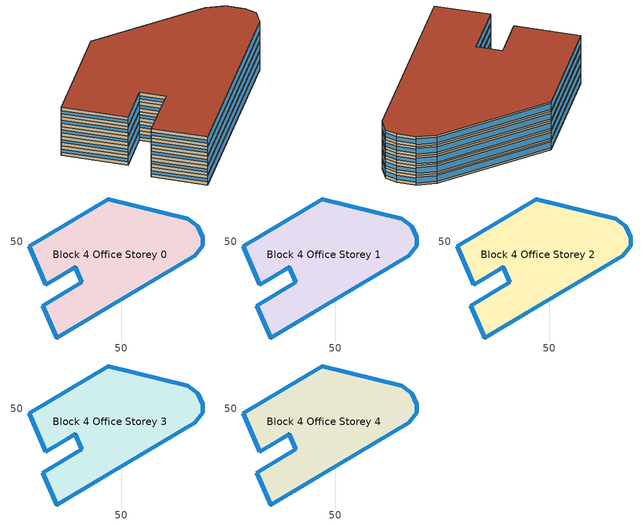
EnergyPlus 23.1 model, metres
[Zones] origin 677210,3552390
Block 4 Office Storey 0
 floor ground (Project Floor): 81.72,61.15 86.5,57.57 88.77,52.17 88.84,48.18 85.14,43.46 19.27,4.16 12.58,19.57 31.27,30.65 28.12,38.03 14.01,29.58 6.14,47.85 43.89,70.47 z0
 wall outside (Project Wall): 85.14,43.46 88.84,48.18 88.77,52.17 86.5,57.57 81.72,61.15 43.89,70.47 6.14,47.85 14.01,29.58 28.12,38.03 31.27,30.65 12.58,19.57 19.27,4.16 85.14,43.46 z0:3
 window (Office_east_window_construction): 85.15,43.46 88.84,48.18 / 88.84,48.18 88.77,52.17 / 88.77,52.18 86.5,57.57 z0.9:2.1
 window (Office_north_window_construction): 86.5,57.57 81.72,61.14 / 81.7,61.15 43.91,70.46 / 43.87,70.46 6.16,47.86 / 31.26,30.65 12.59,19.58 z0.6:2.4
 window (Office_west_window_construction): 6.14,47.84 14.01,29.59 / 28.12,38.03 31.27,30.66 / 12.58,19.56 19.27,4.17 z1.05:1.95
 window (Office_south_window_construction): 14.02,29.58 28.11,38.03 / 19.3,4.18 85.11,43.44 z0.45:2.55
 roof outside (Project Ceiling): 85.14,43.46 88.84,48.18 88.77,52.17 86.5,57.57 81.72,61.15 43.89,70.47 6.14,47.85 14.01,29.58 28.12,38.03 31.27,30.65 12.58,19.57 19.27,4.16 z3
Block 4 Office Storey 1
 floor outside (Project Floor): 81.72,61.15 86.5,57.57 88.77,52.17 88.84,48.18 85.14,43.46 19.27,4.16 12.58,19.57 31.27,30.65 28.12,38.03 14.01,29.58 6.14,47.85 43.89,70.47 z3
 wall outside (Project Wall): 85.14,43.46 88.84,48.18 88.77,52.17 86.5,57.57 81.72,61.15 43.89,70.47 6.14,47.85 14.01,29.58 28.12,38.03 31.27,30.65 12.58,19.57 19.27,4.16 85.14,43.46 z3:6
 window (Office_east_window_construction): 85.15,43.46 88.84,48.18 / 88.84,48.18 88.77,52.17 / 88.77,52.18 86.5,57.57 z3.9:5.1
 window (Office_north_window_construction): 86.5,57.57 81.72,61.14 / 81.7,61.15 43.91,70.46 / 43.87,70.46 6.16,47.86 / 31.26,30.65 12.59,19.58 z3.6:5.4
 window (Office_west_window_construction): 6.14,47.84 14.01,29.59 / 28.12,38.03 31.27,30.66 / 12.58,19.56 19.27,4.17 z4.05:4.95
 window (Office_south_window_construction): 14.02,29.58 28.11,38.03 / 19.3,4.18 85.11,43.44 z3.45:5.55
 roof outside (Project Ceiling): 85.14,43.46 88.84,48.18 88.77,52.17 86.5,57.57 81.72,61.15 43.89,70.47 6.14,47.85 14.01,29.58 28.12,38.03 31.27,30.65 12.58,19.57 19.27,4.16 z6
Block 4 Office Storey 2
 floor outside (Project Floor): 81.72,61.15 86.5,57.57 88.77,52.17 88.84,48.18 85.14,43.46 19.27,4.16 12.58,19.57 31.27,30.65 28.12,38.03 14.01,29.58 6.14,47.85 43.89,70.47 z6
 wall outside (Project Wall): 85.14,43.46 88.84,48.18 88.77,52.17 86.5,57.57 81.72,61.15 43.89,70.47 6.14,47.85 14.01,29.58 28.12,38.03 31.27,30.65 12.58,19.57 19.27,4.16 85.14,43.46 z6:9
 window (Office_east_window_construction): 85.15,43.46 88.84,48.18 / 88.84,48.18 88.77,52.17 / 88.77,52.18 86.5,57.57 z6.9:8.1
 window (Office_north_window_construction): 86.5,57.57 81.72,61.14 / 81.7,61.15 43.91,70.46 / 43.87,70.46 6.16,47.86 / 31.26,30.65 12.59,19.58 z6.6:8.4
 window (Office_west_window_construction): 6.14,47.84 14.01,29.59 / 28.12,38.03 31.27,30.66 / 12.58,19.56 19.27,4.17 z7.05:7.95
 window (Office_south_window_construction): 14.02,29.58 28.11,38.03 / 19.3,4.18 85.11,43.44 z6.45:8.55
 roof outside (Project Ceiling): 85.14,43.46 88.84,48.18 88.77,52.17 86.5,57.57 81.72,61.15 43.89,70.47 6.14,47.85 14.01,29.58 28.12,38.03 31.27,30.65 12.58,19.57 19.27,4.16 z9
Block 4 Office Storey 3
 floor outside (Project Floor): 81.72,61.15 86.5,57.57 88.77,52.17 88.84,48.18 85.14,43.46 19.27,4.16 12.58,19.57 31.27,30.65 28.12,38.03 14.01,29.58 6.14,47.85 43.89,70.47 z9
 wall outside (Project Wall): 85.14,43.46 88.84,48.18 88.77,52.17 86.5,57.57 81.72,61.15 43.89,70.47 6.14,47.85 14.01,29.58 28.12,38.03 31.27,30.65 12.58,19.57 19.27,4.16 85.14,43.46 z9:12
 window (Office_east_window_construction): 85.15,43.46 88.84,48.18 / 88.84,48.18 88.77,52.17 / 88.77,52.18 86.5,57.57 z9.9:11.1
 window (Office_north_window_construction): 86.5,57.57 81.72,61.14 / 81.7,61.15 43.91,70.46 / 43.87,70.46 6.16,47.86 / 31.26,30.65 12.59,19.58 z9.6:11.4
 window (Office_west_window_construction): 6.14,47.84 14.01,29.59 / 28.12,38.03 31.27,30.66 / 12.58,19.56 19.27,4.17 z10.05:10.95
 window (Office_south_window_construction): 14.02,29.58 28.11,38.03 / 19.3,4.18 85.11,43.44 z9.45:11.55
 roof outside (Project Ceiling): 85.14,43.46 88.84,48.18 88.77,52.17 86.5,57.57 81.72,61.15 43.89,70.47 6.14,47.85 14.01,29.58 28.12,38.03 31.27,30.65 12.58,19.57 19.27,4.16 z12
Block 4 Office Storey 4
 floor outside (Project Floor): 81.72,61.15 86.5,57.57 88.77,52.17 88.84,48.18 85.14,43.46 19.27,4.16 12.58,19.57 31.27,30.65 28.12,38.03 14.01,29.58 6.14,47.85 43.89,70.47 z12
 wall outside (Project Wall): 85.14,43.46 88.84,48.18 88.77,52.17 86.5,57.57 81.72,61.15 43.89,70.47 6.14,47.85 14.01,29.58 28.12,38.03 31.27,30.65 12.58,19.57 19.27,4.16 85.14,43.46 z12:15
 window (Office_east_window_construction): 85.15,43.46 88.84,48.18 / 88.84,48.18 88.77,52.17 / 88.77,52.18 86.5,57.57 z12.9:14.1
 window (Office_north_window_construction): 86.5,57.57 81.72,61.14 / 81.7,61.15 43.91,70.46 / 43.87,70.46 6.16,47.86 / 31.26,30.65 12.59,19.58 z12.6:14.4
 window (Office_west_window_construction): 6.14,47.84 14.01,29.59 / 28.12,38.03 31.27,30.66 / 12.58,19.56 19.27,4.17 z13.05:13.95
 window (Office_south_window_construction): 14.02,29.58 28.11,38.03 / 19.3,4.18 85.11,43.44 z12.45:14.55
 roof outside (Project Flat Roof): 85.14,43.46 88.84,48.18 88.77,52.17 86.5,57.57 81.72,61.15 43.89,70.47 6.14,47.85 14.01,29.58 28.12,38.03 31.27,30.65 12.58,19.57 19.27,4.16 z15
[Building]
Building_1: North Axis=0; Terrain=City; Loads Convergence Tolerance Value=0.04; Temperature Convergence Tolerance Value=0.4; Solar Distribution=FullExterior; Maximum Number of Warmup Days=25; Minimum Number of Warmup Days=6
[Site:Location]
CHN Design_Conditions: Latitude=30; Longitude=114; Time Zone=8; Elevation=12
[SIZINGPERIOD:DESIGNDAY] Day of Month=21; DryBulb Temperature Range Modifier Type=DefaultMultipliers; Humidity Condition Type=Wetbulb; Barometric Pressure=101181; Rain Indicator=No; Snow Indicator=No; Daylight Saving Time Indicator=No; Sky Clearness=0; Begin Environment Reset Mode=FullResetAtBeginEnvironment
Name | Month | Day Type | Maximum DryBulb Temperature | Daily DryBulb Temperature Range | Wetbulb or DewPoint at Maximum DryBulb | Wind Speed | Wind Direction | Solar Model Indicator | ASHRAE Clear Sky Optical Depth for Beam Irradiance taub | ASHRAE Clear Sky Optical Depth for Diffuse Irradiance taud
Ann Htg 99.6% Condns DB | 1 | WinterDesignDay | -10 | 0 | -4.8 | 1 | 340 | ASHRAEClearSky | 0 | 0
Ann Clg .4% Condns DB=>MWB | 7 | SummerDesignDay | 40 | 6.6 | 27.1 | 3.5 | 220 | ASHRAETau | 0.781 | 1.413
[MATERIAL]
DefaultMaterial: Roughness=Rough; Thickness=0.1; Conductivity=0.1; Density=1000; Specific Heat=1000; Thermal Absorptance=0.9; Solar Absorptance=0.7; Visible Absorptance=0.7
[WINDOWMATERIAL:SIMPLEGLAZINGSYSTEM] UFactor=3; Visible Transmittance=0.6
Name | Solar Heat Gain Coefficient
Office_east_window; Office_south_window; Office_west_window | 0.3
Office_north_window | 0.35
[CONSTRUCTION]
Project Wall; Project Floor; Project Flat Roof; Project Ceiling: DefaultMaterial
Office_east_window_construction: Office_east_window
Office_south_window_construction: Office_south_window
Office_west_window_construction: Office_west_window
Office_north_window_construction: Office_north_window
[SPACE] Ceiling Height=autocalculate; Volume=autocalculate; Floor Area=autocalculate; Space Type=Office
Name | Zone
Block 4 Office Storey 0_space | Block 4 Office Storey 0
Block 4 Office Storey 1_space | Block 4 Office Storey 1
Block 4 Office Storey 2_space | Block 4 Office Storey 2
Block 4 Office Storey 3_space | Block 4 Office Storey 3
Block 4 Office Storey 4_space | Block 4 Office Storey 4
[SPACELIST]
Office: Block 4 Office Storey 0_space, Block 4 Office Storey 1_space, Block 4 Office Storey 2_space, Block 4 Office Storey 3_space, Block 4 Office Storey 4_space
[ZONE] Type=1; Multiplier=1; Ceiling Height=autocalculate; Volume=autocalculate; Floor Area=autocalculate; Part of Total Floor Area=Yes
Block 4 Office Storey 0; Block 4 Office Storey 1; Block 4 Office Storey 2; Block 4 Office Storey 3; Block 4 Office Storey 4
[PEOPLE]
People_for_office: Zone or ZoneList or Space or SpaceList=Office; Number of People Schedule=SeasonalSchedule_Schedule_office_people; Number of People Calculation Method=People/Area; People per Floor Area=0.1; Fraction Radiant=0.3; Sensible Heat Fraction=autocalculate; Activity Level Schedule=SeasonalSchedule_Schedule_office_activity; Carbon Dioxide Generation Rate=3.82e-08; Enable ASHRAE 55 Comfort Warnings=No; Mean Radiant Temperature Calculation Type=ZoneAveraged; Clothing Insulation Calculation Method=ClothingInsulationSchedule; Cold Stress Temperature Threshold=15.56; Heat Stress Temperature Threshold=30
[LIGHTS]
Light_for_office: Zone or ZoneList or Space or SpaceList=Office; Schedule=SeasonalSchedule_office_lighting; Design Level Calculation Method=Watts/Area; Watts per Zone Floor Area=8; Return Air Fraction=0; Fraction Radiant=0.32; Fraction Visible=0.25; Fraction Replaceable=1; EndUse Subcategory=General; Return Air Fraction Calculated from Plenum Temperature=No; Return Air Fraction Function of Plenum Temperature Coefficient 1=0; Return Air Fraction Function of Plenum Temperature Coefficient 2=0
[ELECTRICEQUIPMENT]
Equipment_for_office: Zone or ZoneList or Space or SpaceList=Office; Schedule=SeasonalSchedule_Schedule_office_equipment; Design Level Calculation Method=Watts/Area; Watts per Zone Floor Area=15; Fraction Latent=0; Fraction Radiant=0; Fraction Lost=0; EndUse Subcategory=Electric Equipment
[DAYLIGHTING:CONTROLS] Illuminance Setpoint at Reference Point 1=300
Name | Zone or Space | Glare Calculation Daylighting Reference Point | Daylighting Reference Point 1
Dlight_Block 4 Office Storey 0 | Block 4 Office Storey 0 | Rpoint_Block 4 Office Storey 0 | Rpoint_Block 4 Office Storey 0
Dlight_Block 4 Office Storey 1 | Block 4 Office Storey 1 | Rpoint_Block 4 Office Storey 1 | Rpoint_Block 4 Office Storey 1
Dlight_Block 4 Office Storey 2 | Block 4 Office Storey 2 | Rpoint_Block 4 Office Storey 2 | Rpoint_Block 4 Office Storey 2
Dlight_Block 4 Office Storey 3 | Block 4 Office Storey 3 | Rpoint_Block 4 Office Storey 3 | Rpoint_Block 4 Office Storey 3
Dlight_Block 4 Office Storey 4 | Block 4 Office Storey 4 | Rpoint_Block 4 Office Storey 4 | Rpoint_Block 4 Office Storey 4
[HVACTEMPLATE:THERMOSTAT]
Name | Heating Setpoint Schedule | Cooling Setpoint Schedule
Thermostat_for_office | SeasonalSchedule_office_heating | SeasonalSchedule_office_cooling
Thermostat_for_commercial | SeasonalSchedule_commerical_heating | SeasonalSchedule_commerical_cooling
Thermostat_for_residential | SeasonalSchedule_residential_heating | SeasonalSchedule_residential_cooling
Thermostat_for_school | SeasonalSchedule_school_heating | SeasonalSchedule_school_cooling
Thermostat_for_hospital | SeasonalSchedule_hospital_heating | SeasonalSchedule_hospital_cooling
Thermostat_for_industrial | SeasonalSchedule_Industrial_heating | SeasonalSchedule_Industrial_cooling
Thermostat_for_transport | SeasonalSchedule_transport_heating | SeasonalSchedule_transport_cooling
Thermostat_for_administration | SeasonalSchedule_administration_heating | SeasonalSchedule_administration_cooling
[HVACTEMPLATE:ZONE:IDEALLOADSAIRSYSTEM] Template Thermostat=Thermostat_for_office; Maximum Heating Supply Air Temperature=50; Minimum Cooling Supply Air Temperature=13; Maximum Heating Supply Air Humidity Ratio=0.0156; Minimum Cooling Supply Air Humidity Ratio=0.0077; Heating Limit=NoLimit; Cooling Limit=NoLimit; Dehumidification Control Type=ConstantSensibleHeatRatio; Cooling Sensible Heat Ratio=0.7; Dehumidification Setpoint=60; Humidification Control Type=None; Humidification Setpoint=30; Outdoor Air Method=DetailedSpecification; Outdoor Air Flow Rate per Person=0.00944; Outdoor Air Flow Rate per Zone Floor Area=0; Outdoor Air Flow Rate per Zone=0; Design Specification Outdoor Air Object=Ventilation_for_office; Demand Controlled Ventilation Type=None; Outdoor Air Economizer Type=NoEconomizer; Heat Recovery Type=None; Sensible Heat Recovery Effectiveness=0.7; Latent Heat Recovery Effectiveness=0.65
Block 4 Office Storey 0; Block 4 Office Storey 1; Block 4 Office Storey 2; Block 4 Office Storey 3; Block 4 Office Storey 4
[DESIGNSPECIFICATION:OUTDOORAIR]
Ventilation_for_office: Outdoor Air Method=Flow/Person; Outdoor Air Flow per Person=0.00833333; Outdoor Air Flow per Zone Floor Area=0; Outdoor Air Flow per Zone=0; Outdoor Air Flow Air Changes per Hour=0
[SCHEDULE:DAY:HOURLY]
Schedule_administration_heating_summer_hourly; Schedule_commerical_heating_summer_hourly; Schedule_residential_heating_summer_hourly; Schedule_school_heating_summer_hourly; Schedule_hospital_heating_summer_hourly; Schedule_Industrial_heating_summer_hourly; Schedule_transport_heating_summer_hourly; Schedule_office_heating_summer_hourly: -20, -20, -20, -20, -20, -20, -20, -20, -20, -20, -20, -20, -20, -20, -20, -20, -20, -20, -20, -20, -20, -20, -20, -20
Schedule_administration_heating_winnter_weekday_hourly: 5, 5, 5, 5, 5, 5, 12, 12, 18, 20, 20, 20, 20, 20, 20, 20, 20, 20, 18, 5, 5, 5, 5, 5
Schedule_administration_heating_winnter_holiday_hourly; Schedule_school_heating_winnter_holiday_hourly: 5, 5, 5, 5, 5, 5, 5, 5, 5, 5, 5, 5, 5, 5, 5, 5, 5, 5, 5, 5, 5, 5, 5, 5
Schedule_administration_cooling_winter_hourly; Schedule_administration_cooling_summer_holiday_hourly; Schedule_commerical_cooling_winter_hourly; Schedule_residential_cooling_winter_hourly; Schedule_school_cooling_winter_hourly; Schedule_school_cooling_summer_holiday_hourly; Schedule_hospital_cooling_winter_hourly; Schedule_Industrial_cooling_winter_hourly; Schedule_transport_cooling_winter_hourly; Schedule_office_cooling_winter_hourly: 50, 50, 50, 50, 50, 50, 50, 50, 50, 50, 50, 50, 50, 50, 50, 50, 50, 50, 50, 50, 50, 50, 50, 50
Schedule_administration_cooling_summer_weekday_hourly: 50, 50, 50, 50, 50, 50, 50, 28, 26, 26, 26, 26, 26, 26, 26, 26, 26, 26, 50, 50, 50, 50, 50, 50
Schedule_commerical_heating_winnter_weekday_hourly; Schedule_commerical_heating_winnter_holiday_hourly: 5, 5, 5, 5, 5, 5, 12, 16, 18, 18, 18, 18, 18, 18, 18, 18, 18, 18, 18, 18, 12, 5, 5, 5
Schedule_commerical_cooling_summer_weekday_hourly; Schedule_commerical_cooling_summer_holiday_hourly: 50, 50, 50, 50, 50, 50, 50, 28, 24, 24, 24, 24, 24, 24, 24, 24, 24, 24, 24, 24, 24, 28, 50, 50
Schedule_residential_heating_winnter_weekday_hourly; Schedule_residential_heating_winnter_holiday_hourly: 18, 18, 18, 18, 18, 18, 18, -20, -20, -20, -20, -20, -20, -20, -20, -20, -20, -20, -20, -20, 18, 18, 18, 18
Schedule_residential_cooling_summer_weekday_hourly; Schedule_residential_cooling_summer_holiday_hourly: 26, 26, 26, 26, 26, 26, 26, 50, 50, 50, 50, 50, 50, 50, 50, 50, 50, 50, 50, 50, 26, 26, 26, 26
Schedule_school_heating_winnter_weekday_hourly: 5, 5, 5, 5, 5, 12, 18, 20, 20, 20, 20, 20, 20, 20, 20, 20, 20, 20, 18, 12, 5, 5, 5, 5
Schedule_school_cooling_summer_weekday_hourly: 50, 50, 50, 50, 50, 50, 28, 26, 26, 26, 26, 26, 26, 26, 26, 26, 26, 26, 50, 50, 50, 50, 50, 50
Schedule_hospital_heating_winnter_weekday_hourly; Schedule_hospital_heating_winnter_holiday_hourly: 22, 22, 22, 22, 22, 22, 22, 22, 22, 22, 22, 22, 22, 22, 22, 22, 22, 22, 22, 22, 22, 22, 22, 22
Schedule_hospital_cooling_summer_weekday_hourly; Schedule_hospital_cooling_summer_holiday_hourly: 26, 26, 26, 26, 26, 26, 26, 26, 26, 26, 26, 26, 26, 26, 26, 26, 26, 26, 26, 26, 26, 26, 26, 26
Schedule_Industrial_heating_winnter_weekday_hourly; Schedule_Industrial_heating_winnter_holiday_hourly: -20, -20, -20, -20, -20, -20, 18, 18, 18, 18, 18, 18, 18, 18, 18, 18, 18, 18, 18, -20, -20, -20, -20, -20
Schedule_Industrial_cooling_summer_weekday_hourly; Schedule_Industrial_cooling_summer_holiday_hourly: 50, 50, 50, 50, 50, 50, 50, 28, 28, 28, 28, 28, 28, 28, 28, 28, 28, 28, 28, 50, 50, 50, 50, 50
Schedule_transport_heating_winnter_weekday_hourly; Schedule_transport_heating_winnter_holiday_hourly: 18, 18, 18, 18, 18, 18, 20, 20, 20, 20, 20, 20, 20, 20, 20, 20, 20, 20, 20, 20, 20, 20, 18, 18
Schedule_transport_cooling_summer_weekday_hourly; Schedule_transport_cooling_summer_holiday_hourly: 26, 26, 26, 26, 26, 26, 26, 24, 24, 24, 25, 24, 24, 24, 24, 24, 24, 24, 24, 24, 24, 24, 26, 28
Schedule_office_heating_winnter_weekday_hourly: 5, 5, 5, 5, 5, 5, 12, 18, 20, 20, 20, 20, 20, 20, 20, 20, 20, 20, 20, 18, 12, 5, 5, 5
Schedule_office_heating_winnter_holiday_hourly: 5, 5, 5, 5, 5, 5, 5, 5, 5, 16, 16, 16, 16, 16, 16, 16, 16, 5, 5, 5, 5, 5, 5, 5
Schedule_office_cooling_summer_weekday_hourly: 50, 50, 50, 50, 50, 50, 28, 26, 26, 26, 26, 26, 26, 26, 26, 26, 26, 26, 26, 26, 50, 50, 50, 50
Schedule_office_cooling_summer_holiday_hourly: 50, 50, 50, 50, 50, 50, 50, 50, 50, 50, 50, 26, 26, 26, 26, 26, 26, 50, 50, 50, 50, 50, 50, 50
Schedule_office_lighting_weekday_hourly: 0.1, 0.1, 0.1, 0.1, 0.1, 0.1, 0.1, 0.2, 0.5, 0.95, 0.95, 0.95, 0.8, 0.8, 0.95, 0.95, 0.95, 0.95, 0.95, 0.95, 0.95, 0.8, 0.5, 0.1
Schedule_office_lighting_holiday_hourly; Schedule_office_equipment_holiday_hourly: 0.1, 0.1, 0.1, 0.1, 0.1, 0.1, 0.1, 0.1, 0.1, 0.1, 0.1, 0.1, 0.1, 0.3, 0.3, 0.3, 0.3, 0.3, 0.3, 0.3, 0.3, 0.3, 0.1, 0.1
Schedule_office_equipment_weekday_hourly: 0.1, 0.1, 0.1, 0.1, 0.1, 0.1, 0.1, 0.2, 0.5, 0.95, 0.95, 0.95, 0.5, 0.5, 0.95, 0.95, 0.95, 0.95, 0.95, 0.95, 0.4, 0.4, 0.3, 0.1
Schedule_office_people_weekday_hourly: 0.1, 0.1, 0.1, 0.1, 0.1, 0.1, 0.1, 0.5, 0.95, 0.95, 0.95, 0.8, 0.8, 0.95, 0.95, 0.95, 0.95, 0.95, 0.8, 0.5, 0.5, 0.3, 0.1, 0.1
Schedule_office_people_holiday_hourly: 0.1, 0.1, 0.1, 0.1, 0.1, 0.1, 0.1, 0.1, 0.1, 0.1, 0.1, 0.1, 0.1, 0.3, 0.3, 0.3, 0.3, 0.3, 0.3, 0.1, 0.1, 0.1, 0.1, 0.1
Schedule_office_activity_weekday_hourly; Schedule_office_activity_holiday_hourly: 144, 144, 144, 144, 144, 144, 144, 144, 144, 144, 144, 144, 144, 144, 144, 144, 144, 144, 144, 144, 144, 144, 144, 144
[SCHEDULE:WEEK:DAILY]
Schedule_office_heating_summer_weekly: Schedule_office_heating_summer_hourly, Schedule_office_heating_summer_hourly, Schedule_office_heating_summer_hourly, Schedule_office_heating_summer_hourly, Schedule_office_heating_summer_hourly, Schedule_office_heating_summer_hourly, Schedule_office_heating_summer_hourly, Schedule_office_heating_summer_hourly, Schedule_office_heating_summer_hourly, Schedule_office_heating_summer_hourly, Schedule_office_heating_summer_hourly, Schedule_office_heating_summer_hourly
Schedule_office_heating_winnter_weekly: Schedule_office_heating_winnter_holiday_hourly, Schedule_office_heating_winnter_weekday_hourly, Schedule_office_heating_winnter_weekday_hourly, Schedule_office_heating_winnter_weekday_hourly, Schedule_office_heating_winnter_weekday_hourly, Schedule_office_heating_winnter_weekday_hourly, Schedule_office_heating_winnter_holiday_hourly, Schedule_office_heating_winnter_holiday_hourly, Schedule_office_heating_winnter_weekday_hourly, Schedule_office_heating_winnter_weekday_hourly, Schedule_office_heating_winnter_holiday_hourly, Schedule_office_heating_winnter_holiday_hourly
Schedule_office_cooling_winnter_weekly: Schedule_office_cooling_winter_hourly, Schedule_office_cooling_winter_hourly, Schedule_office_cooling_winter_hourly, Schedule_office_cooling_winter_hourly, Schedule_office_cooling_winter_hourly, Schedule_office_cooling_winter_hourly, Schedule_office_cooling_winter_hourly, Schedule_office_cooling_winter_hourly, Schedule_office_cooling_winter_hourly, Schedule_office_cooling_winter_hourly, Schedule_office_cooling_winter_hourly, Schedule_office_cooling_winter_hourly
Schedule_office_cooling_summer_weekly: Schedule_office_cooling_summer_holiday_hourly, Schedule_office_cooling_summer_weekday_hourly, Schedule_office_cooling_summer_weekday_hourly, Schedule_office_cooling_summer_weekday_hourly, Schedule_office_cooling_summer_weekday_hourly, Schedule_office_cooling_summer_weekday_hourly, Schedule_office_cooling_summer_holiday_hourly, Schedule_office_cooling_summer_holiday_hourly, Schedule_office_cooling_summer_weekday_hourly, Schedule_office_cooling_summer_weekday_hourly, Schedule_office_cooling_summer_holiday_hourly, Schedule_office_cooling_summer_holiday_hourly
Schedule_office_lighting_weekly: Schedule_office_lighting_holiday_hourly, Schedule_office_lighting_weekday_hourly, Schedule_office_lighting_weekday_hourly, Schedule_office_lighting_weekday_hourly, Schedule_office_lighting_weekday_hourly, Schedule_office_lighting_weekday_hourly, Schedule_office_lighting_holiday_hourly, Schedule_office_lighting_holiday_hourly, Schedule_office_lighting_weekday_hourly, Schedule_office_lighting_weekday_hourly, Schedule_office_lighting_holiday_hourly, Schedule_office_lighting_holiday_hourly
Schedule_office_equipment_weekly: Schedule_office_equipment_holiday_hourly, Schedule_office_equipment_weekday_hourly, Schedule_office_equipment_weekday_hourly, Schedule_office_equipment_weekday_hourly, Schedule_office_equipment_weekday_hourly, Schedule_office_equipment_weekday_hourly, Schedule_office_equipment_holiday_hourly, Schedule_office_equipment_holiday_hourly, Schedule_office_equipment_weekday_hourly, Schedule_office_equipment_weekday_hourly, Schedule_office_equipment_holiday_hourly, Schedule_office_equipment_holiday_hourly
Schedule_office_people_weekly: Schedule_office_people_holiday_hourly, Schedule_office_people_weekday_hourly, Schedule_office_people_weekday_hourly, Schedule_office_people_weekday_hourly, Schedule_office_people_weekday_hourly, Schedule_office_people_weekday_hourly, Schedule_office_people_holiday_hourly, Schedule_office_people_holiday_hourly, Schedule_office_people_weekday_hourly, Schedule_office_people_weekday_hourly, Schedule_office_people_holiday_hourly, Schedule_office_people_holiday_hourly
Schedule_office_activity_weekly: Schedule_office_activity_holiday_hourly, Schedule_office_activity_weekday_hourly, Schedule_office_activity_weekday_hourly, Schedule_office_activity_weekday_hourly, Schedule_office_activity_weekday_hourly, Schedule_office_activity_weekday_hourly, Schedule_office_activity_holiday_hourly, Schedule_office_activity_holiday_hourly, Schedule_office_activity_weekday_hourly, Schedule_office_activity_weekday_hourly, Schedule_office_activity_holiday_hourly, Schedule_office_activity_holiday_hourly
Schedule_commerical_heating_summer_weekly: Schedule_commerical_heating_summer_hourly, Schedule_commerical_heating_summer_hourly, Schedule_commerical_heating_summer_hourly, Schedule_commerical_heating_summer_hourly, Schedule_commerical_heating_summer_hourly, Schedule_commerical_heating_summer_hourly, Schedule_commerical_heating_summer_hourly, Schedule_commerical_heating_summer_hourly, Schedule_commerical_heating_summer_hourly, Schedule_commerical_heating_summer_hourly, Schedule_commerical_heating_summer_hourly, Schedule_commerical_heating_summer_hourly
Schedule_commerical_heating_winnter_weekly: Schedule_commerical_heating_winnter_holiday_hourly, Schedule_commerical_heating_winnter_weekday_hourly, Schedule_commerical_heating_winnter_weekday_hourly, Schedule_commerical_heating_winnter_weekday_hourly, Schedule_commerical_heating_winnter_weekday_hourly, Schedule_commerical_heating_winnter_weekday_hourly, Schedule_commerical_heating_winnter_holiday_hourly, Schedule_commerical_heating_winnter_holiday_hourly, Schedule_commerical_heating_winnter_weekday_hourly, Schedule_commerical_heating_winnter_weekday_hourly, Schedule_commerical_heating_winnter_holiday_hourly, Schedule_commerical_heating_winnter_holiday_hourly
Schedule_commerical_cooling_winnter_weekly: Schedule_commerical_cooling_winter_hourly, Schedule_commerical_cooling_winter_hourly, Schedule_commerical_cooling_winter_hourly, Schedule_commerical_cooling_winter_hourly, Schedule_commerical_cooling_winter_hourly, Schedule_commerical_cooling_winter_hourly, Schedule_commerical_cooling_winter_hourly, Schedule_commerical_cooling_winter_hourly, Schedule_commerical_cooling_winter_hourly, Schedule_commerical_cooling_winter_hourly, Schedule_commerical_cooling_winter_hourly, Schedule_commerical_cooling_winter_hourly
Schedule_commerical_cooling_summer_weekly: Schedule_commerical_cooling_summer_holiday_hourly, Schedule_commerical_cooling_summer_weekday_hourly, Schedule_commerical_cooling_summer_weekday_hourly, Schedule_commerical_cooling_summer_weekday_hourly, Schedule_commerical_cooling_summer_weekday_hourly, Schedule_commerical_cooling_summer_weekday_hourly, Schedule_commerical_cooling_summer_holiday_hourly, Schedule_commerical_cooling_summer_holiday_hourly, Schedule_commerical_cooling_summer_weekday_hourly, Schedule_commerical_cooling_summer_weekday_hourly, Schedule_commerical_cooling_summer_holiday_hourly, Schedule_commerical_cooling_summer_holiday_hourly
Schedule_residential_heating_summer_weekly: Schedule_residential_heating_summer_hourly, Schedule_residential_heating_summer_hourly, Schedule_residential_heating_summer_hourly, Schedule_residential_heating_summer_hourly, Schedule_residential_heating_summer_hourly, Schedule_residential_heating_summer_hourly, Schedule_residential_heating_summer_hourly, Schedule_residential_heating_summer_hourly, Schedule_residential_heating_summer_hourly, Schedule_residential_heating_summer_hourly, Schedule_residential_heating_summer_hourly, Schedule_residential_heating_summer_hourly
Schedule_residential_heating_winnter_weekly: Schedule_residential_heating_winnter_holiday_hourly, Schedule_residential_heating_winnter_weekday_hourly, Schedule_residential_heating_winnter_weekday_hourly, Schedule_residential_heating_winnter_weekday_hourly, Schedule_residential_heating_winnter_weekday_hourly, Schedule_residential_heating_winnter_weekday_hourly, Schedule_residential_heating_winnter_holiday_hourly, Schedule_residential_heating_winnter_holiday_hourly, Schedule_residential_heating_winnter_weekday_hourly, Schedule_residential_heating_winnter_weekday_hourly, Schedule_residential_heating_winnter_holiday_hourly, Schedule_residential_heating_winnter_holiday_hourly
Schedule_residential_cooling_winnter_weekly: Schedule_residential_cooling_winter_hourly, Schedule_residential_cooling_winter_hourly, Schedule_residential_cooling_winter_hourly, Schedule_residential_cooling_winter_hourly, Schedule_residential_cooling_winter_hourly, Schedule_residential_cooling_winter_hourly, Schedule_residential_cooling_winter_hourly, Schedule_residential_cooling_winter_hourly, Schedule_residential_cooling_winter_hourly, Schedule_residential_cooling_winter_hourly, Schedule_residential_cooling_winter_hourly, Schedule_residential_cooling_winter_hourly
Schedule_residential_cooling_summer_weekly: Schedule_residential_cooling_summer_holiday_hourly, Schedule_residential_cooling_summer_weekday_hourly, Schedule_residential_cooling_summer_weekday_hourly, Schedule_residential_cooling_summer_weekday_hourly, Schedule_residential_cooling_summer_weekday_hourly, Schedule_residential_cooling_summer_weekday_hourly, Schedule_residential_cooling_summer_holiday_hourly, Schedule_residential_cooling_summer_holiday_hourly, Schedule_residential_cooling_summer_weekday_hourly, Schedule_residential_cooling_summer_weekday_hourly, Schedule_residential_cooling_summer_holiday_hourly, Schedule_residential_cooling_summer_holiday_hourly
Schedule_school_heating_summer_weekly: Schedule_school_heating_summer_hourly, Schedule_school_heating_summer_hourly, Schedule_school_heating_summer_hourly, Schedule_school_heating_summer_hourly, Schedule_school_heating_summer_hourly, Schedule_school_heating_summer_hourly, Schedule_school_heating_summer_hourly, Schedule_school_heating_summer_hourly, Schedule_school_heating_summer_hourly, Schedule_school_heating_summer_hourly, Schedule_school_heating_summer_hourly, Schedule_school_heating_summer_hourly
Schedule_school_heating_winnter_weekly: Schedule_school_heating_winnter_holiday_hourly, Schedule_school_heating_winnter_weekday_hourly, Schedule_school_heating_winnter_weekday_hourly, Schedule_school_heating_winnter_weekday_hourly, Schedule_school_heating_winnter_weekday_hourly, Schedule_school_heating_winnter_weekday_hourly, Schedule_school_heating_winnter_holiday_hourly, Schedule_school_heating_winnter_holiday_hourly, Schedule_school_heating_winnter_weekday_hourly, Schedule_school_heating_winnter_weekday_hourly, Schedule_school_heating_winnter_holiday_hourly, Schedule_school_heating_winnter_holiday_hourly
Schedule_school_cooling_winnter_weekly: Schedule_school_cooling_winter_hourly, Schedule_school_cooling_winter_hourly, Schedule_school_cooling_winter_hourly, Schedule_school_cooling_winter_hourly, Schedule_school_cooling_winter_hourly, Schedule_school_cooling_winter_hourly, Schedule_school_cooling_winter_hourly, Schedule_school_cooling_winter_hourly, Schedule_school_cooling_winter_hourly, Schedule_school_cooling_winter_hourly, Schedule_school_cooling_winter_hourly, Schedule_school_cooling_winter_hourly
Schedule_school_cooling_summer_weekly: Schedule_school_cooling_summer_holiday_hourly, Schedule_school_cooling_summer_weekday_hourly, Schedule_school_cooling_summer_weekday_hourly, Schedule_school_cooling_summer_weekday_hourly, Schedule_school_cooling_summer_weekday_hourly, Schedule_school_cooling_summer_weekday_hourly, Schedule_school_cooling_summer_holiday_hourly, Schedule_school_cooling_summer_holiday_hourly, Schedule_school_cooling_summer_weekday_hourly, Schedule_school_cooling_summer_weekday_hourly, Schedule_school_cooling_summer_holiday_hourly, Schedule_school_cooling_summer_holiday_hourly
Schedule_hospital_heating_summer_weekly: Schedule_hospital_heating_summer_hourly, Schedule_hospital_heating_summer_hourly, Schedule_hospital_heating_summer_hourly, Schedule_hospital_heating_summer_hourly, Schedule_hospital_heating_summer_hourly, Schedule_hospital_heating_summer_hourly, Schedule_hospital_heating_summer_hourly, Schedule_hospital_heating_summer_hourly, Schedule_hospital_heating_summer_hourly, Schedule_hospital_heating_summer_hourly, Schedule_hospital_heating_summer_hourly, Schedule_hospital_heating_summer_hourly
Schedule_hospital_heating_winnter_weekly: Schedule_hospital_heating_winnter_holiday_hourly, Schedule_hospital_heating_winnter_weekday_hourly, Schedule_hospital_heating_winnter_weekday_hourly, Schedule_hospital_heating_winnter_weekday_hourly, Schedule_hospital_heating_winnter_weekday_hourly, Schedule_hospital_heating_winnter_weekday_hourly, Schedule_hospital_heating_winnter_holiday_hourly, Schedule_hospital_heating_winnter_holiday_hourly, Schedule_hospital_heating_winnter_weekday_hourly, Schedule_hospital_heating_winnter_weekday_hourly, Schedule_hospital_heating_winnter_holiday_hourly, Schedule_hospital_heating_winnter_holiday_hourly
Schedule_hospital_cooling_winnter_weekly: Schedule_hospital_cooling_winter_hourly, Schedule_hospital_cooling_winter_hourly, Schedule_hospital_cooling_winter_hourly, Schedule_hospital_cooling_winter_hourly, Schedule_hospital_cooling_winter_hourly, Schedule_hospital_cooling_winter_hourly, Schedule_hospital_cooling_winter_hourly, Schedule_hospital_cooling_winter_hourly, Schedule_hospital_cooling_winter_hourly, Schedule_hospital_cooling_winter_hourly, Schedule_hospital_cooling_winter_hourly, Schedule_hospital_cooling_winter_hourly
Schedule_hospital_cooling_summer_weekly: Schedule_hospital_cooling_summer_holiday_hourly, Schedule_hospital_cooling_summer_weekday_hourly, Schedule_hospital_cooling_summer_weekday_hourly, Schedule_hospital_cooling_summer_weekday_hourly, Schedule_hospital_cooling_summer_weekday_hourly, Schedule_hospital_cooling_summer_weekday_hourly, Schedule_hospital_cooling_summer_holiday_hourly, Schedule_hospital_cooling_summer_holiday_hourly, Schedule_hospital_cooling_summer_weekday_hourly, Schedule_hospital_cooling_summer_weekday_hourly, Schedule_hospital_cooling_summer_holiday_hourly, Schedule_hospital_cooling_summer_holiday_hourly
Schedule_Industrial_heating_summer_weekly: Schedule_Industrial_heating_summer_hourly, Schedule_Industrial_heating_summer_hourly, Schedule_Industrial_heating_summer_hourly, Schedule_Industrial_heating_summer_hourly, Schedule_Industrial_heating_summer_hourly, Schedule_Industrial_heating_summer_hourly, Schedule_Industrial_heating_summer_hourly, Schedule_Industrial_heating_summer_hourly, Schedule_Industrial_heating_summer_hourly, Schedule_Industrial_heating_summer_hourly, Schedule_Industrial_heating_summer_hourly, Schedule_Industrial_heating_summer_hourly
Schedule_Industrial_heating_winnter_weekly: Schedule_Industrial_heating_winnter_holiday_hourly, Schedule_Industrial_heating_winnter_weekday_hourly, Schedule_Industrial_heating_winnter_weekday_hourly, Schedule_Industrial_heating_winnter_weekday_hourly, Schedule_Industrial_heating_winnter_weekday_hourly, Schedule_Industrial_heating_winnter_weekday_hourly, Schedule_Industrial_heating_winnter_holiday_hourly, Schedule_Industrial_heating_winnter_holiday_hourly, Schedule_Industrial_heating_winnter_weekday_hourly, Schedule_Industrial_heating_winnter_weekday_hourly, Schedule_Industrial_heating_winnter_holiday_hourly, Schedule_Industrial_heating_winnter_holiday_hourly
Schedule_Industrial_cooling_winnter_weekly: Schedule_Industrial_cooling_winter_hourly, Schedule_Industrial_cooling_winter_hourly, Schedule_Industrial_cooling_winter_hourly, Schedule_Industrial_cooling_winter_hourly, Schedule_Industrial_cooling_winter_hourly, Schedule_Industrial_cooling_winter_hourly, Schedule_Industrial_cooling_winter_hourly, Schedule_Industrial_cooling_winter_hourly, Schedule_Industrial_cooling_winter_hourly, Schedule_Industrial_cooling_winter_hourly, Schedule_Industrial_cooling_winter_hourly, Schedule_Industrial_cooling_winter_hourly
Schedule_Industrial_cooling_summer_weekly: Schedule_Industrial_cooling_summer_holiday_hourly, Schedule_Industrial_cooling_summer_weekday_hourly, Schedule_Industrial_cooling_summer_weekday_hourly, Schedule_Industrial_cooling_summer_weekday_hourly, Schedule_Industrial_cooling_summer_weekday_hourly, Schedule_Industrial_cooling_summer_weekday_hourly, Schedule_Industrial_cooling_summer_holiday_hourly, Schedule_Industrial_cooling_summer_holiday_hourly, Schedule_Industrial_cooling_summer_weekday_hourly, Schedule_Industrial_cooling_summer_weekday_hourly, Schedule_Industrial_cooling_summer_holiday_hourly, Schedule_Industrial_cooling_summer_holiday_hourly
Schedule_administration_heating_summer_weekly: Schedule_administration_heating_summer_hourly, Schedule_administration_heating_summer_hourly, Schedule_administration_heating_summer_hourly, Schedule_administration_heating_summer_hourly, Schedule_administration_heating_summer_hourly, Schedule_administration_heating_summer_hourly, Schedule_administration_heating_summer_hourly, Schedule_administration_heating_summer_hourly, Schedule_administration_heating_summer_hourly, Schedule_administration_heating_summer_hourly, Schedule_administration_heating_summer_hourly, Schedule_administration_heating_summer_hourly
Schedule_administration_heating_winnter_weekly: Schedule_administration_heating_winnter_holiday_hourly, Schedule_administration_heating_winnter_weekday_hourly, Schedule_administration_heating_winnter_weekday_hourly, Schedule_administration_heating_winnter_weekday_hourly, Schedule_administration_heating_winnter_weekday_hourly, Schedule_administration_heating_winnter_weekday_hourly, Schedule_administration_heating_winnter_holiday_hourly, Schedule_administration_heating_winnter_holiday_hourly, Schedule_administration_heating_winnter_weekday_hourly, Schedule_administration_heating_winnter_weekday_hourly, Schedule_administration_heating_winnter_holiday_hourly, Schedule_administration_heating_winnter_holiday_hourly
Schedule_administration_cooling_winnter_weekly: Schedule_administration_cooling_winter_hourly, Schedule_administration_cooling_winter_hourly, Schedule_administration_cooling_winter_hourly, Schedule_administration_cooling_winter_hourly, Schedule_administration_cooling_winter_hourly, Schedule_administration_cooling_winter_hourly, Schedule_administration_cooling_winter_hourly, Schedule_administration_cooling_winter_hourly, Schedule_administration_cooling_winter_hourly, Schedule_administration_cooling_winter_hourly, Schedule_administration_cooling_winter_hourly, Schedule_administration_cooling_winter_hourly
Schedule_administration_cooling_summer_weekly: Schedule_administration_cooling_summer_holiday_hourly, Schedule_administration_cooling_summer_weekday_hourly, Schedule_administration_cooling_summer_weekday_hourly, Schedule_administration_cooling_summer_weekday_hourly, Schedule_administration_cooling_summer_weekday_hourly, Schedule_administration_cooling_summer_weekday_hourly, Schedule_administration_cooling_summer_holiday_hourly, Schedule_administration_cooling_summer_holiday_hourly, Schedule_administration_cooling_summer_weekday_hourly, Schedule_administration_cooling_summer_weekday_hourly, Schedule_administration_cooling_summer_holiday_hourly, Schedule_administration_cooling_summer_holiday_hourly
Schedule_transport_heating_summer_weekly: Schedule_transport_heating_summer_hourly, Schedule_transport_heating_summer_hourly, Schedule_transport_heating_summer_hourly, Schedule_transport_heating_summer_hourly, Schedule_transport_heating_summer_hourly, Schedule_transport_heating_summer_hourly, Schedule_transport_heating_summer_hourly, Schedule_transport_heating_summer_hourly, Schedule_transport_heating_summer_hourly, Schedule_transport_heating_summer_hourly, Schedule_transport_heating_summer_hourly, Schedule_transport_heating_summer_hourly
Schedule_transport_heating_winnter_weekly: Schedule_transport_heating_winnter_holiday_hourly, Schedule_transport_heating_winnter_weekday_hourly, Schedule_transport_heating_winnter_weekday_hourly, Schedule_transport_heating_winnter_weekday_hourly, Schedule_transport_heating_winnter_weekday_hourly, Schedule_transport_heating_winnter_weekday_hourly, Schedule_transport_heating_winnter_holiday_hourly, Schedule_transport_heating_winnter_holiday_hourly, Schedule_transport_heating_winnter_weekday_hourly, Schedule_transport_heating_winnter_weekday_hourly, Schedule_transport_heating_winnter_holiday_hourly, Schedule_transport_heating_winnter_holiday_hourly
Schedule_transport_cooling_winnter_weekly: Schedule_transport_cooling_winter_hourly, Schedule_transport_cooling_winter_hourly, Schedule_transport_cooling_winter_hourly, Schedule_transport_cooling_winter_hourly, Schedule_transport_cooling_winter_hourly, Schedule_transport_cooling_winter_hourly, Schedule_transport_cooling_winter_hourly, Schedule_transport_cooling_winter_hourly, Schedule_transport_cooling_winter_hourly, Schedule_transport_cooling_winter_hourly, Schedule_transport_cooling_winter_hourly, Schedule_transport_cooling_winter_hourly
Schedule_transport_cooling_summer_weekly: Schedule_transport_cooling_summer_holiday_hourly, Schedule_transport_cooling_summer_weekday_hourly, Schedule_transport_cooling_summer_weekday_hourly, Schedule_transport_cooling_summer_weekday_hourly, Schedule_transport_cooling_summer_weekday_hourly, Schedule_transport_cooling_summer_weekday_hourly, Schedule_transport_cooling_summer_holiday_hourly, Schedule_transport_cooling_summer_holiday_hourly, Schedule_transport_cooling_summer_weekday_hourly, Schedule_transport_cooling_summer_weekday_hourly, Schedule_transport_cooling_summer_holiday_hourly, Schedule_transport_cooling_summer_holiday_hourly
[SCHEDULE:YEAR]
SeasonalSchedule_office_heating: Schedule_office_heating_winnter_weekly, 1, 1, 3, 31, Schedule_office_heating_summer_weekly, 4, 1, 11, 30, Schedule_office_heating_winnter_weekly, 12, 1, 12, 31
SeasonalSchedule_office_cooling: Schedule_office_cooling_winnter_weekly, 1, 1, 5, 31, Schedule_office_cooling_summer_weekly, 6, 1, 9, 30, Schedule_office_cooling_winnter_weekly, 10, 1, 12, 31
SeasonalSchedule_office_lighting: Schedule_office_lighting_weekly, 1, 1, 12, 31
SeasonalSchedule_Schedule_office_equipment: Schedule_office_equipment_weekly, 1, 1, 12, 31
SeasonalSchedule_Schedule_office_people: Schedule_office_people_weekly, 1, 1, 12, 31
SeasonalSchedule_Schedule_office_activity: Schedule_office_activity_weekly, 1, 1, 12, 31
SeasonalSchedule_commerical_heating: Schedule_commerical_heating_winnter_weekly, 1, 1, 3, 31, Schedule_commerical_heating_summer_weekly, 4, 1, 11, 30, Schedule_commerical_heating_winnter_weekly, 12, 1, 12, 31
SeasonalSchedule_commerical_cooling: Schedule_commerical_cooling_winnter_weekly, 1, 1, 5, 31, Schedule_commerical_cooling_summer_weekly, 6, 1, 9, 30, Schedule_commerical_cooling_winnter_weekly, 10, 1, 12, 31
SeasonalSchedule_residential_heating: Schedule_residential_heating_winnter_weekly, 1, 1, 3, 31, Schedule_residential_heating_summer_weekly, 4, 1, 11, 30, Schedule_residential_heating_winnter_weekly, 12, 1, 12, 31
SeasonalSchedule_residential_cooling: Schedule_residential_cooling_winnter_weekly, 1, 1, 5, 31, Schedule_residential_cooling_summer_weekly, 6, 1, 9, 30, Schedule_residential_cooling_winnter_weekly, 10, 1, 12, 31
SeasonalSchedule_school_heating: Schedule_school_heating_winnter_weekly, 1, 1, 3, 31, Schedule_school_heating_summer_weekly, 4, 1, 11, 30, Schedule_school_heating_winnter_weekly, 12, 1, 12, 31
SeasonalSchedule_school_cooling: Schedule_school_cooling_winnter_weekly, 1, 1, 5, 31, Schedule_school_cooling_summer_weekly, 6, 1, 9, 30, Schedule_school_cooling_winnter_weekly, 10, 1, 12, 31
SeasonalSchedule_hospital_heating: Schedule_hospital_heating_winnter_weekly, 1, 1, 3, 31, Schedule_hospital_heating_summer_weekly, 4, 1, 11, 30, Schedule_hospital_heating_winnter_weekly, 12, 1, 12, 31
SeasonalSchedule_hospital_cooling: Schedule_hospital_cooling_winnter_weekly, 1, 1, 5, 31, Schedule_hospital_cooling_summer_weekly, 6, 1, 9, 30, Schedule_hospital_cooling_winnter_weekly, 10, 1, 12, 31
SeasonalSchedule_Industrial_heating: Schedule_Industrial_heating_winnter_weekly, 1, 1, 3, 31, Schedule_Industrial_heating_summer_weekly, 4, 1, 11, 30, Schedule_Industrial_heating_winnter_weekly, 12, 1, 12, 31
SeasonalSchedule_Industrial_cooling: Schedule_Industrial_cooling_winnter_weekly, 1, 1, 5, 31, Schedule_Industrial_cooling_summer_weekly, 6, 1, 9, 30, Schedule_Industrial_cooling_winnter_weekly, 10, 1, 12, 31
SeasonalSchedule_transport_heating: Schedule_transport_heating_winnter_weekly, 1, 1, 3, 31, Schedule_transport_heating_summer_weekly, 4, 1, 11, 30, Schedule_transport_heating_winnter_weekly, 12, 1, 12, 31
SeasonalSchedule_transport_cooling: Schedule_transport_cooling_winnter_weekly, 1, 1, 5, 31, Schedule_transport_cooling_summer_weekly, 6, 1, 9, 30, Schedule_transport_cooling_winnter_weekly, 10, 1, 12, 31
SeasonalSchedule_administration_heating: Schedule_administration_heating_winnter_weekly, 1, 1, 3, 31, Schedule_administration_heating_summer_weekly, 4, 1, 11, 30, Schedule_administration_heating_winnter_weekly, 12, 1, 12, 31
SeasonalSchedule_administration_cooling: Schedule_administration_cooling_winnter_weekly, 1, 1, 5, 31, Schedule_administration_cooling_summer_weekly, 6, 1, 9, 30, Schedule_administration_cooling_winnter_weekly, 10, 1, 12, 31
